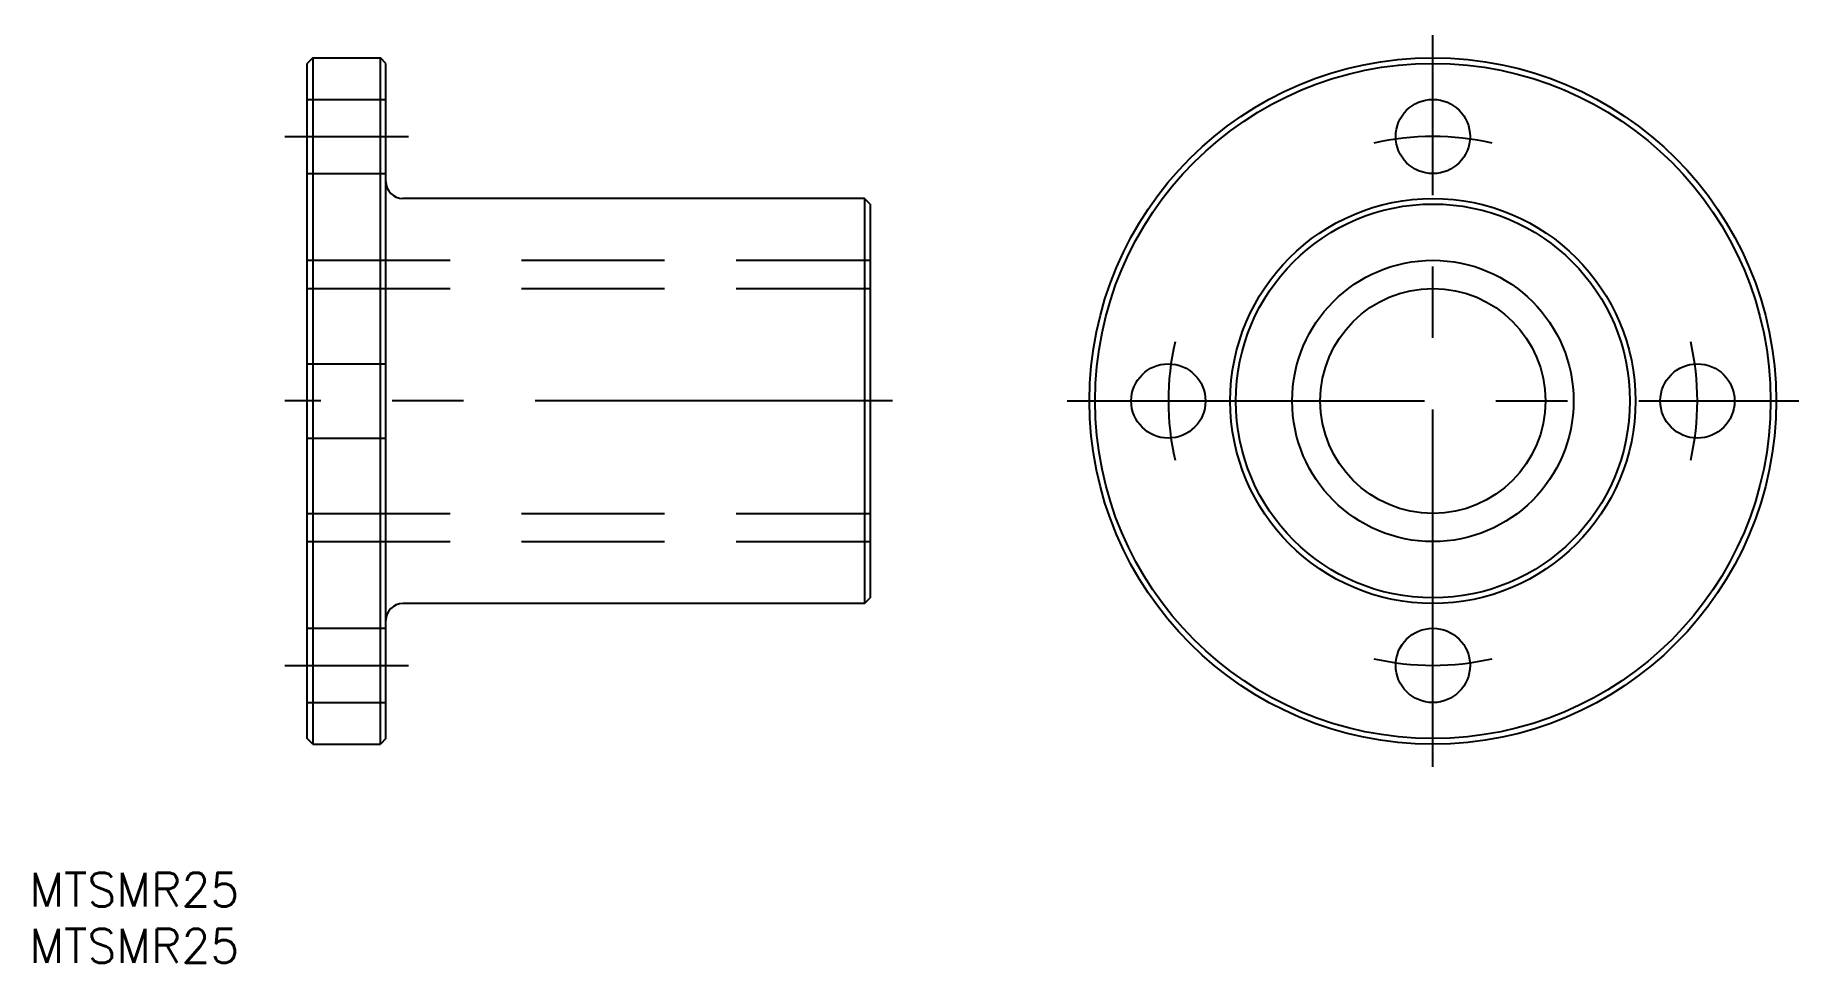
# Model space of a CAD drawing. Extents: x -124 to 32, y -50 to 32.
import ezdxf

# ---------------------------------------------------------------- set-up
doc = ezdxf.new("R2010")
doc.units = 0
doc.linetypes.add('CENTER', pattern=[50.8, 31.75, -6.35, 6.35, -6.35])
doc.linetypes.add('DASHED', pattern=[19.05, 12.7, -6.35])
doc.layers.get('0').update_dxf_attribs({"linetype": 'CONTINUOUS'})
doc.layers.add('CENTER', color=1, linetype='CENTER')
doc.styles.get("Standard").update_dxf_attribs({"font": 'txt.shx', "height": 3, "bigfont": 'bigfont.shx'})

msp = doc.modelspace()

# ---------------------------------------------------------------- linework, layer by layer
at = {"color": 7, "linetype": 'CONTINUOUS'}
for p, q in [((-99.5, 30.5), (-100, 30)), ((-100, -30), (-100, 30)), ((-99.5, 30.5), (-93.5, 30.5)), ((-99.5, 30.5), (-99.5, -30.5)), ((-93, 30), (-93.5, 30.5)), ((-93.5, -30.5), (-93.5, 30.5)), ((-93, -30), (-93, 30)), ((-50.5, 18), (-91.5, 18)), ((-50, 17.5), (-50.5, 18)), ((-50.5, 18), (-50.5, -18)), ((-50, 17.5), (-50, -17.5)), ((-50.5, -18), (-91.5, -18)), ((-50.5, -18), (-50, -17.5)), ((-99.5, -30.5), (-100, -30)), ((-99.5, -30.5), (-93.5, -30.5)), ((-93, -30), (-93.5, -30.5))]:
    msp.add_line(p, q, dxfattribs=at)
at = {"color": 3, "linetype": 'DASHED'}
for p, q in [((-100, 26.8), (-93, 26.8)), ((-100, 20.2), (-93, 20.2)), ((-100, 12.5), (-50, 12.5)), ((-100, 10), (-50, 10)), ((-100, 3.3), (-93, 3.3)), ((-100, -3.3), (-93, -3.3)), ((-100, -10), (-50, -10)), ((-100, -12.5), (-50, -12.5)), ((-100, -20.2), (-93, -20.2)), ((-100, -26.8), (-93, -26.8))]:
    msp.add_line(p, q, dxfattribs=at)
at = {"color": 7, "linetype": 'CONTINUOUS'}
for centre, radius in [((0, 0), 30.5), ((0, 0), 30), ((0, 23.5), 3.3), ((0, 0), 18), ((0, 0), 17.5), ((0, 0), 10), ((-23.5, 0), 3.3), ((23.5, 0), 3.3), ((0, -23.5), 3.3)]:
    msp.add_circle(centre, radius, dxfattribs=at)
at = {"color": 3, "linetype": 'CONTINUOUS'}
msp.add_circle((0, 0), 12.5, dxfattribs=at)
at = {"color": 7, "linetype": 'CONTINUOUS'}
for centre, start, end in [((-91.5, 19.5), 180, 270), ((-91.5, -19.5), 90, 180)]:
    msp.add_arc(centre, 1.5, start, end, dxfattribs=at)
at = {"layer": 'CENTER', "color": 1, "linetype": 'CENTER'}
for p, q in [((0, -32.5), (0, 32.5)), ((-102, 23.5), (-91, 23.5)), ((-48, 0), (-102, 0)), ((-32.5, 0), (32.5, 0)), ((-102, -23.5), (-91, -23.5))]:
    msp.add_line(p, q, dxfattribs=at)
for start, end in [(77.0713, 102.9287), (167.0713, 192.9287), (347.0713, 12.9287), (257.0713, 282.9287)]:
    msp.add_arc((0, 0), 23.5, start, end, dxfattribs=at)

# ---------------------------------------------------------------- texts
at = {"color": 7, "linetype": 'CONTINUOUS'}
for p in [(-124.67, -44.92), (-124.67, -49.92)]:
    msp.add_text('MTSMR25', height=3, dxfattribs=at).set_placement(p)

doc.saveas('drawing.dxf')
